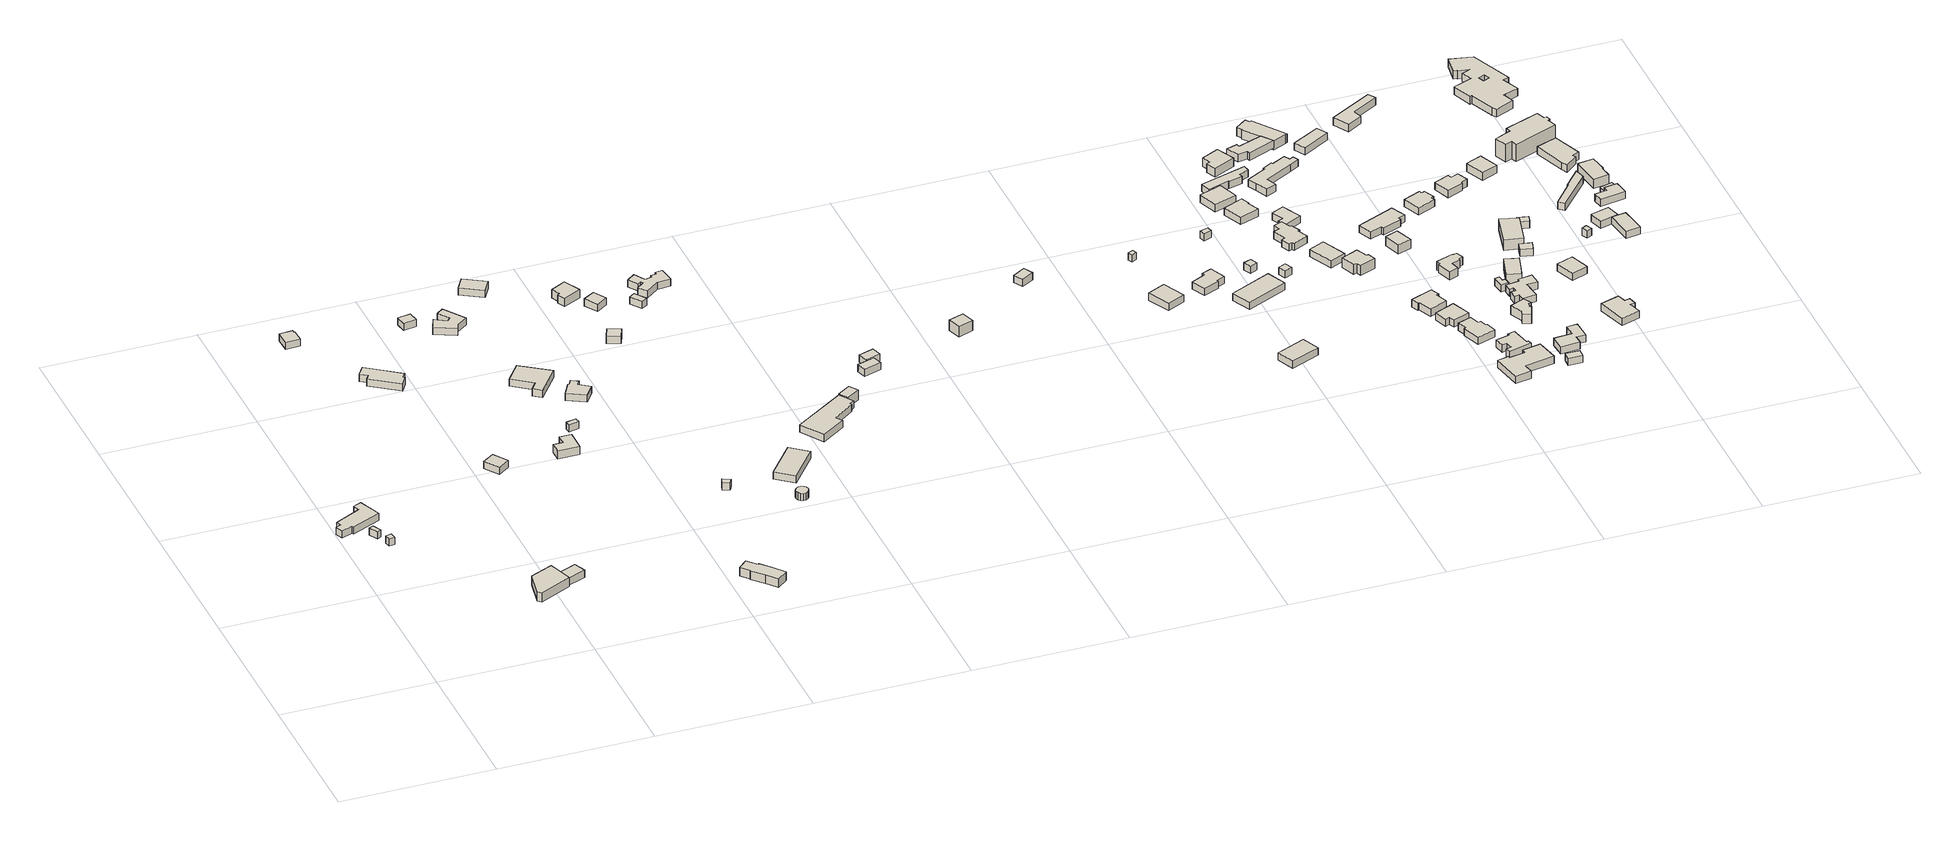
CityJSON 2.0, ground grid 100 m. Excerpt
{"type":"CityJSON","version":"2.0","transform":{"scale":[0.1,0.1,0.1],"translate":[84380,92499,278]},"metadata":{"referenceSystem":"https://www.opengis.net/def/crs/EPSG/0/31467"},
"CityObjects":{
"building1":{"type":"Building","geometry":[{"type":"Solid","lod":"1","boundaries":[[[[0,1,2,3,4,5,6,7,8,9]],[[8,10,11,9]],[[7,12,10,8]],[[6,13,12,7]],[[5,14,13,6]],[[4,15,14,5]],[[3,16,15,4]],[[2,17,16,3]],[[1,18,17,2]],[[0,19,18,1]],[[9,11,19,0]],[[10,12,13,14,15,16,17,18,19,11]]]]}]},
"building2":{"type":"Building","geometry":[{"type":"Solid","lod":"1","boundaries":[[[[20,21,22,23]],[[22,24,25,23]],[[21,26,24,22]],[[20,27,26,21]],[[23,25,27,20]],[[24,26,27,25]]]]}]},
"building3":{"type":"Building","geometry":[{"type":"Solid","lod":"1","boundaries":[[[[28,29,30,31]],[[30,32,33,31]],[[29,34,32,30]],[[28,35,34,29]],[[31,33,35,28]],[[32,34,35,33]]]]}]},
"building4":{"type":"Building","geometry":[{"type":"Solid","lod":"1","boundaries":[[[[36,37,38,39,40]],[[39,41,42,40]],[[38,43,41,39]],[[37,44,43,38]],[[36,45,44,37]],[[40,42,45,36]],[[41,43,44,45,42]]]]}]},
"building5":{"type":"Building","geometry":[{"type":"Solid","lod":"1","boundaries":[[[[46,47,48,49,50,51]],[[50,52,53,51]],[[49,54,52,50]],[[48,55,54,49]],[[47,56,55,48]],[[46,57,56,47]],[[51,53,57,46]],[[52,54,55,56,57,53]]]]}]},
"building6":{"type":"Building","geometry":[{"type":"Solid","lod":"1","boundaries":[[[[58,59,60,61,62,63]],[[62,64,65,63]],[[61,66,64,62]],[[60,67,66,61]],[[59,68,67,60]],[[58,69,68,59]],[[63,65,69,58]],[[64,66,67,68,69,65]]]]}]},
"building7":{"type":"Building","geometry":[{"type":"Solid","lod":"1","boundaries":[[[[70,71,72,73,74,75,76,77]],[[76,78,79,77]],[[75,80,78,76]],[[74,81,80,75]],[[73,82,81,74]],[[72,83,82,73]],[[71,84,83,72]],[[70,85,84,71]],[[77,79,85,70]],[[78,80,81,82,83,84,85,79]]]]}]},
"building8":{"type":"Building","geometry":[{"type":"Solid","lod":"1","boundaries":[[[[86,87,88,89]],[[88,90,91,89]],[[87,92,90,88]],[[86,93,92,87]],[[89,91,93,86]],[[90,92,93,91]]]]}]},
"building9":{"type":"Building","geometry":[{"type":"Solid","lod":"1","boundaries":[[[[94,95,96,97]],[[96,98,99,97]],[[95,100,98,96]],[[94,101,100,95]],[[97,99,101,94]],[[98,100,101,99]]]]}]},
"building10":{"type":"Building","geometry":[{"type":"Solid","lod":"1","boundaries":[[[[102,103,104,105,106,107]],[[106,108,109,107]],[[105,110,108,106]],[[104,111,110,105]],[[103,112,111,104]],[[102,113,112,103]],[[107,109,113,102]],[[108,110,111,112,113,109]]]]}]},
"building11":{"type":"Building","geometry":[{"type":"Solid","lod":"1","boundaries":[[[[114,115,116,117,118,119,120,121,122]],[[121,123,124,122]],[[120,125,123,121]],[[119,126,125,120]],[[118,127,126,119]],[[117,128,127,118]],[[116,129,128,117]],[[115,130,129,116]],[[114,131,130,115]],[[122,124,131,114]],[[123,125,126,127,128,129,130,131,124]]]]}]},
"building12":{"type":"Building","geometry":[{"type":"Solid","lod":"1","boundaries":[[[[132,133,134,135]],[[134,136,137,135]],[[133,138,136,134]],[[132,139,138,133]],[[135,137,139,132]],[[136,138,139,137]]]]}]},
"building13":{"type":"Building","geometry":[{"type":"Solid","lod":"1","boundaries":[[[[140,141,142,143,144,145,146,147,148,149]],[[148,150,151,149]],[[147,152,150,148]],[[146,153,152,147]],[[145,154,153,146]],[[144,155,154,145]],[[143,156,155,144]],[[142,157,156,143]],[[141,158,157,142]],[[140,159,158,141]],[[149,151,159,140]],[[150,152,153,154,155,156,157,158,159,151]]]]}]},
"building14":{"type":"Building","geometry":[{"type":"Solid","lod":"1","boundaries":[[[[160,161,162,163,164,165]],[[164,166,167,165]],[[163,168,166,164]],[[162,169,168,163]],[[161,170,169,162]],[[160,171,170,161]],[[165,167,171,160]],[[166,168,169,170,171,167]]]]}]},
"building15":{"type":"Building","geometry":[{"type":"Solid","lod":"1","boundaries":[[[[172,173,174,175,176,177,178,179]],[[178,180,181,179]],[[177,182,180,178]],[[176,183,182,177]],[[175,184,183,176]],[[174,185,184,175]],[[173,186,185,174]],[[172,187,186,173]],[[179,181,187,172]],[[180,182,183,184,185,186,187,181]]]]}]},
"building16":{"type":"Building","geometry":[{"type":"Solid","lod":"1","boundaries":[[[[188,189,190,191]],[[190,192,193,191]],[[189,194,192,190]],[[188,195,194,189]],[[191,193,195,188]],[[192,194,195,193]]]]}]},
"building17":{"type":"Building","geometry":[{"type":"Solid","lod":"1","boundaries":[[[[196,197,198,199]],[[198,200,201,199]],[[197,202,200,198]],[[196,203,202,197]],[[199,201,203,196]],[[200,202,203,201]]]]}]},
"building18":{"type":"Building","geometry":[{"type":"Solid","lod":"1","boundaries":[[[[204,205,206,207]],[[206,208,209,207]],[[205,210,208,206]],[[204,211,210,205]],[[207,209,211,204]],[[208,210,211,209]]]]}]},
"building19":{"type":"Building","geometry":[{"type":"Solid","lod":"1","boundaries":[[[[212,213,214,215,216,217]],[[216,218,219,217]],[[215,220,218,216]],[[214,221,220,215]],[[213,222,221,214]],[[212,223,222,213]],[[217,219,223,212]],[[218,220,221,222,223,219]]]]}]},
"building20":{"type":"Building","geometry":[{"type":"Solid","lod":"1","boundaries":[[[[224,225,226,227,228,229,230,231,232,233,234,235,236,237]],[[236,238,239,237]],[[235,240,238,236]],[[234,241,240,235]],[[233,242,241,234]],[[232,243,242,233]],[[231,244,243,232]],[[230,245,244,231]],[[229,246,245,230]],[[228,247,246,229]],[[227,248,247,228]],[[226,249,248,227]],[[225,250,249,226]],[[224,251,250,225]],[[237,239,251,224]],[[238,240,241,242,243,244,245,246,247,248,249,250,251,239]]]]}]},
"building21":{"type":"Building","geometry":[{"type":"Solid","lod":"1","boundaries":[[[[252,253,254,255]],[[254,256,257,255]],[[253,258,256,254]],[[252,259,258,253]],[[255,257,259,252]],[[256,258,259,257]]]]}]},
"building22":{"type":"Building","geometry":[{"type":"Solid","lod":"1","boundaries":[[[[260,261,262,263]],[[262,264,265,263]],[[261,266,264,262]],[[260,267,266,261]],[[263,265,267,260]],[[264,266,267,265]]]]}]},
"building23":{"type":"Building","geometry":[{"type":"Solid","lod":"1","boundaries":[[[[268,269,270,271]],[[270,272,273,271]],[[269,274,272,270]],[[268,275,274,269]],[[271,273,275,268]],[[272,274,275,273]]]]}]},
"building24":{"type":"Building","geometry":[{"type":"Solid","lod":"1","boundaries":[[[[276,277,278,279,280,281,282,283,284,285,286,287,288,289,290]],[[289,291,292,290]],[[288,293,291,289]],[[287,294,293,288]],[[286,295,294,287]],[[285,296,295,286]],[[284,297,296,285]],[[283,298,297,284]],[[282,299,298,283]],[[281,300,299,282]],[[280,301,300,281]],[[279,302,301,280]],[[278,303,302,279]],[[277,304,303,278]],[[276,305,304,277]],[[290,292,305,276]],[[291,293,294,295,296,297,298,299,300,301,302,303,304,305,292]]]]}]},
"building25":{"type":"Building","geometry":[{"type":"Solid","lod":"1","boundaries":[[[[306,307,308,309,310,311,312,313]],[[312,314,315,313]],[[311,316,314,312]],[[310,317,316,311]],[[309,318,317,310]],[[308,319,318,309]],[[307,320,319,308]],[[306,321,320,307]],[[313,315,321,306]],[[314,316,317,318,319,320,321,315]]]]}]},
"building26":{"type":"Building","geometry":[{"type":"Solid","lod":"1","boundaries":[[[[322,323,324,325]],[[324,326,327,325]],[[323,328,326,324]],[[322,329,328,323]],[[325,327,329,322]],[[326,328,329,327]]]]}]},
"building27":{"type":"Building","geometry":[{"type":"Solid","lod":"1","boundaries":[[[[330,331,332,333]],[[332,334,335,333]],[[331,336,334,332]],[[330,337,336,331]],[[333,335,337,330]],[[334,336,337,335]]]]}]},
"building28":{"type":"Building","geometry":[{"type":"Solid","lod":"1","boundaries":[[[[338,339,340,341]],[[340,342,343,341]],[[339,344,342,340]],[[338,345,344,339]],[[341,343,345,338]],[[342,344,345,343]]]]}]},
"building29":{"type":"Building","geometry":[{"type":"Solid","lod":"1","boundaries":[[[[346,347,348,349]],[[348,350,351,349]],[[347,352,350,348]],[[346,353,352,347]],[[349,351,353,346]],[[350,352,353,351]]]]}]},
"building30":{"type":"Building","geometry":[{"type":"Solid","lod":"1","boundaries":[[[[354,355,356,357]],[[356,358,359,357]],[[355,360,358,356]],[[354,361,360,355]],[[357,359,361,354]],[[358,360,361,359]]]]}]},
"building31":{"type":"Building","geometry":[{"type":"Solid","lod":"1","boundaries":[[[[362,363,364,365]],[[364,366,367,365]],[[363,368,366,364]],[[362,369,368,363]],[[365,367,369,362]],[[366,368,369,367]]]]}]},
"building32":{"type":"Building","geometry":[{"type":"Solid","lod":"1","boundaries":[[[[370,371,372,373]],[[372,374,375,373]],[[371,376,374,372]],[[370,377,376,371]],[[373,375,377,370]],[[374,376,377,375]]]]}]},
"building33":{"type":"Building","geometry":[{"type":"Solid","lod":"1","boundaries":[[[[378,379,380,381]],[[380,382,383,381]],[[379,384,382,380]],[[378,385,384,379]],[[381,383,385,378]],[[382,384,385,383]]]]}]},
"building34":{"type":"Building","geometry":[{"type":"Solid","lod":"1","boundaries":[[[[386,387,388,389,390,391,392,393]],[[392,394,395,393]],[[391,396,394,392]],[[390,397,396,391]],[[389,398,397,390]],[[388,399,398,389]],[[387,400,399,388]],[[386,401,400,387]],[[393,395,401,386]],[[394,396,397,398,399,400,401,395]]]]}]},
"building35":{"type":"Building","geometry":[{"type":"Solid","lod":"1","boundaries":[[[[402,403,404,405]],[[404,406,407,405]],[[403,408,406,404]],[[402,409,408,403]],[[405,407,409,402]],[[406,408,409,407]]]]}]},
"building36":{"type":"Building","geometry":[{"type":"Solid","lod":"1","boundaries":[[[[410,411,412,413]],[[412,414,415,413]],[[411,416,414,412]],[[410,417,416,411]],[[413,415,417,410]],[[414,416,417,415]]]]}]},
"building37":{"type":"Building","geometry":[{"type":"Solid","lod":"1","boundaries":[[[[418,419,420,421]],[[420,422,423,421]],[[419,424,422,420]],[[418,425,424,419]],[[421,423,425,418]],[[422,424,425,423]]]]}]},
"building38":{"type":"Building","geometry":[{"type":"Solid","lod":"1","boundaries":[[[[426,427,428,429]],[[428,430,431,429]],[[427,432,430,428]],[[426,433,432,427]],[[429,431,433,426]],[[430,432,433,431]]]]}]},
"building39":{"type":"Building","geometry":[{"type":"Solid","lod":"1","boundaries":[[[[434,435,436,437]],[[436,438,439,437]],[[435,440,438,436]],[[434,441,440,435]],[[437,439,441,434]],[[438,440,441,439]]]]}]},
"building40":{"type":"Building","geometry":[{"type":"Solid","lod":"1","boundaries":[[[[442,443,444,445,446,447]],[[446,448,449,447]],[[445,450,448,446]],[[444,451,450,445]],[[443,452,451,444]],[[442,453,452,443]],[[447,449,453,442]],[[448,450,451,452,453,449]]]]}]},
"building41":{"type":"Building","geometry":[{"type":"Solid","lod":"1","boundaries":[[[[454,455,456,457,458,459,460,461,462,463,464,465,466,467]],[[466,468,469,467]],[[465,470,468,466]],[[464,471,470,465]],[[463,472,471,464]],[[462,473,472,463]],[[461,474,473,462]],[[460,475,474,461]],[[459,476,475,460]],[[458,477,476,459]],[[457,478,477,458]],[[456,479,478,457]],[[455,480,479,456]],[[454,481,480,455]],[[467,469,481,454]],[[468,470,471,472,473,474,475,476,477,478,479,480,481,469]]]]}]},
"building42":{"type":"Building","geometry":[{"type":"Solid","lod":"1","boundaries":[[[[482,483,484,485]],[[484,486,487,485]],[[483,488,486,484]],[[482,489,488,483]],[[485,487,489,482]],[[486,488,489,487]]]]}]},
"building43":{"type":"Building","geometry":[{"type":"Solid","lod":"1","boundaries":[[[[490,491,492,493,494,495,496,497]],[[496,498,499,497]],[[495,500,498,496]],[[494,501,500,495]],[[493,502,501,494]],[[492,503,502,493]],[[491,504,503,492]],[[490,505,504,491]],[[497,499,505,490]],[[498,500,501,502,503,504,505,499]]]]}]},
"building44":{"type":"Building","geometry":[{"type":"Solid","lod":"1","boundaries":[[[[506,507,508,509,510,511,512,513]],[[512,514,515,513]],[[511,516,514,512]],[[510,517,516,511]],[[509,518,517,510]],[[508,519,518,509]],[[507,520,519,508]],[[506,521,520,507]],[[513,515,521,506]],[[514,516,517,518,519,520,521,515]]]]}]},
"building45":{"type":"Building","geometry":[{"type":"Solid","lod":"1","boundaries":[[[[522,523,524,525,526,527]],[[526,528,529,527]],[[525,530,528,526]],[[524,531,530,525]],[[523,532,531,524]],[[522,533,532,523]],[[527,529,533,522]],[[528,530,531,532,533,529]]]]}]},
"building46":{"type":"Building","geometry":[{"type":"Solid","lod":"1","boundaries":[[[[534,535,536,537,538,539,540,541]],[[540,542,543,541]],[[539,544,542,540]],[[538,545,544,539]],[[537,546,545,538]],[[536,547,546,537]],[[535,548,547,536]],[[534,549,548,535]],[[541,543,549,534]],[[542,544,545,546,547,548,549,543]]]]}]},
"building47":{"type":"Building","geometry":[{"type":"Solid","lod":"1","boundaries":[[[[550,551,552,553,554,555,556,557,558,559]],[[558,560,561,559]],[[557,562,560,558]],[[556,563,562,557]],[[555,564,563,556]],[[554,565,564,555]],[[553,566,565,554]],[[552,567,566,553]],[[551,568,567,552]],[[550,569,568,551]],[[559,561,569,550]],[[560,562,563,564,565,566,567,568,569,561]]]]}]},
"building48":{"type":"Building","geometry":[{"type":"Solid","lod":"1","boundaries":[[[[570,571,572,573,574,575]],[[574,576,577,575]],[[573,578,576,574]],[[572,579,578,573]],[[571,580,579,572]],[[570,581,580,571]],[[575,577,581,570]],[[576,578,579,580,581,577]]]]}]},
"building49":{"type":"Building","geometry":[{"type":"Solid","lod":"1","boundaries":[[[[582,583,584,585,586,587,588,589,590,591]],[[590,592,593,591]],[[589,594,592,590]],[[588,595,594,589]],[[587,596,595,588]],[[586,597,596,587]],[[585,598,597,586]],[[584,599,598,585]],[[583,600,599,584]],[[582,601,600,583]],[[591,593,601,582]],[[592,594,595,596,597,598,599,600,601,593]]]]}]},
"building50":{"type":"Building","geometry":[{"type":"Solid","lod":"1","boundaries":[[[[602,603,604,605,606,607]],[[606,608,609,607]],[[605,610,608,606]],[[604,611,610,605]],[[603,612,611,604]],[[602,613,612,603]],[[607,609,613,602]],[[608,610,611,612,613,609]]]]}]},
"building51":{"type":"Building","geometry":[{"type":"Solid","lod":"1","boundaries":[[[[614,615,616,617,618,619,620,621,622,623,624,625,626]],[[625,627,628,626]],[[624,629,627,625]],[[623,630,629,624]],[[622,631,630,623]],[[621,632,631,622]],[[620,633,632,621]],[[619,634,633,620]],[[618,635,634,619]],[[617,636,635,618]],[[616,637,636,617]],[[615,638,637,616]],[[614,639,638,615]],[[626,628,639,614]],[[627,629,630,631,632,633,634,635,636,637,638,639,628]]]]}]},
"building52":{"type":"Building","geometry":[{"type":"Solid","lod":"1","boundaries":[[[[640,641,642,643,644,645,646,647,648,649,650,651,652,653]],[[652,654,655,653]],[[651,656,654,652]],[[650,657,656,651]],[[649,658,657,650]],[[648,659,658,649]],[[647,660,659,648]],[[646,661,660,647]],[[645,662,661,646]],[[644,663,662,645]],[[643,664,663,644]],[[642,665,664,643]],[[641,666,665,642]],[[640,667,666,641]],[[653,655,667,640]],[[654,656,657,658,659,660,661,662,663,664,665,666,667,655]]]]}]},
"building53":{"type":"Building","geometry":[{"type":"Solid","lod":"1","boundaries":[[[[668,669,670,671,672,673,674,675]],[[674,676,677,675]],[[673,678,676,674]],[[672,679,678,673]],[[671,680,679,672]],[[670,681,680,671]],[[669,682,681,670]],[[668,683,682,669]],[[675,677,683,668]],[[676,678,679,680,681,682,683,677]]]]}]},
"building54":{"type":"Building","geometry":[{"type":"Solid","lod":"1","boundaries":[[[[684,685,686,687]],[[686,688,689,687]],[[685,690,688,686]],[[684,691,690,685]],[[687,689,691,684]],[[688,690,691,689]]]]}]},
"building55":{"type":"Building","geometry":[{"type":"Solid","lod":"1","boundaries":[[[[692,693,694,695]],[[694,696,697,695]],[[693,698,696,694]],[[692,699,698,693]],[[695,697,699,692]],[[696,698,699,697]]]]}]},
"building56":{"type":"Building","geometry":[{"type":"Solid","lod":"1","boundaries":[[[[700,701,702,703,704,705,706,707,708]],[[707,709,710,708]],[[706,711,709,707]],[[705,712,711,706]],[[704,713,712,705]],[[703,714,713,704]],[[702,715,714,703]],[[701,716,715,702]],[[700,717,716,701]],[[708,710,717,700]],[[709,711,712,713,714,715,716,717,710]]]]}]},
"building57":{"type":"Building","geometry":[{"type":"Solid","lod":"1","boundaries":[[[[718,719,720,721,722,723,724,725]],[[724,726,727,725]],[[723,728,726,724]],[[722,729,728,723]],[[721,730,729,722]],[[720,731,730,721]],[[719,732,731,720]],[[718,733,732,719]],[[725,727,733,718]],[[726,728,729,730,731,732,733,727]]]]}]},
"building58":{"type":"Building","geometry":[{"type":"Solid","lod":"1","boundaries":[[[[734,735,736,737,738,739,740,741,742,743,744,745]],[[744,746,747,745]],[[743,748,746,744]],[[742,749,748,743]],[[741,750,749,742]],[[740,751,750,741]],[[739,752,751,740]],[[738,753,752,739]],[[737,754,753,738]],[[736,755,754,737]],[[735,756,755,736]],[[734,757,756,735]],[[745,747,757,734]],[[746,748,749,750,751,752,753,754,755,756,757,747]]]]}]},
"building59":{"type":"Building","geometry":[{"type":"Solid","lod":"1","boundaries":[[[[758,759,760,761,762,763,764,765]],[[764,766,767,765]],[[763,768,766,764]],[[762,769,768,763]],[[761,770,769,762]],[[760,771,770,761]],[[759,772,771,760]],[[758,773,772,759]],[[765,767,773,758]],[[766,768,769,770,771,772,773,767]]]]}]},
"building60":{"type":"Building","geometry":[{"type":"Solid","lod":"1","boundaries":[[[[774,775,776,777,778,779,780,781,782]],[[781,783,784,782]],[[780,785,783,781]],[[779,786,785,780]],[[778,787,786,779]],[[777,788,787,778]],[[776,789,788,777]],[[775,790,789,776]],[[774,791,790,775]],[[782,784,791,774]],[[783,785,786,787,788,789,790,791,784]]]]}]},
"building61":{"type":"Building","geometry":[{"type":"Solid","lod":"1","boundaries":[[[[792,793,794,795,796,797]],[[796,798,799,797]],[[795,800,798,796]],[[794,801,800,795]],[[793,802,801,794]],[[792,803,802,793]],[[797,799,803,792]],[[798,800,801,802,803,799]]]]}]},
"building62":{"type":"Building","geometry":[{"type":"Solid","lod":"1","boundaries":[[[[804,805,806,807,808,809,810,811,812,813,814,815,816,817]],[[816,818,819,817]],[[815,820,818,816]],[[814,821,820,815]],[[813,822,821,814]],[[812,823,822,813]],[[811,824,823,812]],[[810,825,824,811]],[[809,826,825,810]],[[808,827,826,809]],[[807,828,827,808]],[[806,829,828,807]],[[805,830,829,806]],[[804,831,830,805]],[[817,819,831,804]],[[818,820,821,822,823,824,825,826,827,828,829,830,831,819]]]]}]},
"building63":{"type":"Building","geometry":[{"type":"Solid","lod":"1","boundaries":[[[[832,833,834,835]],[[834,836,837,835]],[[833,838,836,834]],[[832,839,838,833]],[[835,837,839,832]],[[836,838,839,837]]]]}]},
"building64":{"type":"Building","geometry":[{"type":"Solid","lod":"1","boundaries":[[[[840,841,842,843]],[[842,844,845,843]],[[841,846,844,842]],[[840,847,846,841]],[[843,845,847,840]],[[844,846,847,845]]]]}]},
"building65":{"type":"Building","geometry":[{"type":"Solid","lod":"1","boundaries":[[[[848,849,850,851,852,853,854,855]],[[854,856,857,855]],[[853,858,856,854]],[[852,859,858,853]],[[851,860,859,852]],[[850,861,860,851]],[[849,862,861,850]],[[848,863,862,849]],[[855,857,863,848]],[[856,858,859,860,861,862,863,857]]]]}]},
"building66":{"type":"Building","geometry":[{"type":"Solid","lod":"1","boundaries":[[[[864,865,866,867,868,869,870,871]],[[870,872,873,871]],[[869,874,872,870]],[[868,875,874,869]],[[867,876,875,868]],[[866,877,876,867]],[[865,878,877,866]],[[864,879,878,865]],[[871,873,879,864]],[[872,874,875,876,877,878,879,873]]]]}]},
"building67":{"type":"Building","geometry":[{"type":"Solid","lod":"1","boundaries":[[[[880,881,882,883]],[[882,884,885,883]],[[881,886,884,882]],[[880,887,886,881]],[[883,885,887,880]],[[884,886,887,885]]]]}]},
"building68":{"type":"Building","geometry":[{"type":"Solid","lod":"1","boundaries":[[[[888,889,890,891]],[[890,892,893,891]],[[889,894,892,890]],[[888,895,894,889]],[[891,893,895,888]],[[892,894,895,893]]]]}]},
"building69":{"type":"Building","geometry":[{"type":"Solid","lod":"1","boundaries":[[[[896,897,898,899]],[[898,900,901,899]],[[897,902,900,898]],[[896,903,902,897]],[[899,901,903,896]],[[900,902,903,901]]]]}]},
"building70":{"type":"Building","geometry":[{"type":"Solid","lod":"1","boundaries":[[[[904,905,906,907,908,909,910,911]],[[910,912,913,911]],[[909,914,912,910]],[[908,915,914,909]],[[907,916,915,908]],[[906,917,916,907]],[[905,918,917,906]],[[904,919,918,905]],[[911,913,919,904]],[[912,914,915,916,917,918,919,913]]]]}]},
"building71":{"type":"Building","geometry":[{"type":"Solid","lod":"1","boundaries":[[[[920,921,922,923,924,925]],[[924,926,927,925]],[[923,928,926,924]],[[922,929,928,923]],[[921,930,929,922]],[[920,931,930,921]],[[925,927,931,920]],[[926,928,929,930,931,927]]]]}]},
"building72":{"type":"Building","geometry":[{"type":"Solid","lod":"1","boundaries":[[[[932,933,934,935]],[[934,936,937,935]],[[933,938,936,934]],[[932,939,938,933]],[[935,937,939,932]],[[936,938,939,937]]]]}]},
"building73":{"type":"Building","geometry":[{"type":"Solid","lod":"1","boundaries":[[[[940,941,942,943]],[[942,944,945,943]],[[941,946,944,942]],[[940,947,946,941]],[[943,945,947,940]],[[944,946,947,945]]]]}]},
"building74":{"type":"Building","geometry":[{"type":"Solid","lod":"1","boundaries":[[[[948,949,950,951]],[[950,952,953,951]],[[949,954,952,950]],[[948,955,954,949]],[[951,953,955,948]],[[952,954,955,953]]]]}]},
"building75":{"type":"Building","geometry":[{"type":"Solid","lod":"1","boundaries":[[[[956,957,958,959]],[[958,960,961,959]],[[957,962,960,958]],[[956,963,962,957]],[[959,961,963,956]],[[960,962,963,961]]]]}]},
"building76":{"type":"Building","geometry":[{"type":"Solid","lod":"1","boundaries":[[[[964,965,966,967]],[[966,968,969,967]],[[965,970,968,966]],[[964,971,970,965]],[[967,969,971,964]],[[968,970,971,969]]]]}]},
"building77":{"type":"Building","geometry":[{"type":"Solid","lod":"1","boundaries":[[[[972,973,974,975,976,977]],[[976,978,979,977]],[[975,980,978,976]],[[974,981,980,975]],[[973,982,981,974]],[[972,983,982,973]],[[977,979,983,972]],[[978,980,981,982,983,979]]]]}]},
"building78":{"type":"Building","geometry":[{"type":"Solid","lod":"1","boundaries":[[[[984,985,986,987,988,989,990,991,992,993,994,995,996,997,998,999]],[[998,1000,1001,999]],[[997,1002,1000,998]],[[996,1003,1002,997]],[[995,1004,1003,996]],[[994,1005,1004,995]],[[993,1006,1005,994]],[[992,1007,1006,993]],[[991,1008,1007,992]],[[990,1009,1008,991]],[[989,1010,1009,990]],[[988,1011,1010,989]],[[987,1012,1011,988]],[[986,1013,1012,987]],[[985,1014,1013,986]],[[984,1015,1014,985]],[[999,1001,1015,984]],[[1000,1002,1003,1004,1005,1006,1007,1008,1009,1010,1011,1012,1013,1014,1015,1001]]]]}]},
"building79":{"type":"Building","geometry":[{"type":"Solid","lod":"1","boundaries":[[[[1016,1017,1018,1019,1020,1021]],[[1020,1022,1023,1021]],[[1019,1024,1022,1020]],[[1018,1025,1024,1019]],[[1017,1026,1025,1018]],[[1016,1027,1026,1017]],[[1021,1023,1027,1016]],[[1022,1024,1025,1026,1027,1023]]]]}]},
"building80":{"type":"Building","geometry":[{"type":"Solid","lod":"1","boundaries":[[[[1028,1029,1030,1031,1032,1033,1034]],[[1033,1035,1036,1034]],[[1032,1037,1035,1033]],[[1031,1038,1037,1032]],[[1030,1039,1038,1031]],[[1029,1040,1039,1030]],[[1028,1041,1040,1029]],[[1034,1036,1041,1028]],[[1035,1037,1038,1039,1040,1041,1036]]]]}]},
"building81":{"type":"Building","geometry":[{"type":"Solid","lod":"1","boundaries":[[[[1042,1043,1044,1045]],[[1044,1046,1047,1045]],[[1043,1048,1046,1044]],[[1042,1049,1048,1043]],[[1045,1047,1049,1042]],[[1046,1048,1049,1047]]]]}]},
"building82":{"type":"Building","geometry":[{"type":"Solid","lod":"1","boundaries":[[[[1050,1051,1052,1053,1054,1055]],[[1054,1056,1057,1055]],[[1053,1058,1056,1054]],[[1052,1059,1058,1053]],[[1051,1060,1059,1052]],[[1050,1061,1060,1051]],[[1055,1057,1061,1050]],[[1056,1058,1059,1060,1061,1057]]]]}]},
"building83":{"type":"Building","geometry":[{"type":"Solid","lod":"1","boundaries":[[[[1062,1063,1064,1065,1066,1067,1068,1069,1070,1071,1072,1073,1074,1075,1076,1077,1078,1079,1080],[1081,1082,1083,1084]],[[1079,1085,1086,1080]],[[1078,1087,1085,1079]],[[1077,1088,1087,1078]],[[1076,1089,1088,1077]],[[1075,1090,1089,1076]],[[1074,1091,1090,1075]],[[1073,1092,1091,1074]],[[1072,1093,1092,1073]],[[1071,1094,1093,1072]],[[1070,1095,1094,1071]],[[1069,1096,1095,1070]],[[1068,1097,1096,1069]],[[1067,1098,1097,1068]],[[1066,1099,1098,1067]],[[1065,1100,1099,1066]],[[1064,1101,1100,1065]],[[1063,1102,1101,1064]],[[1062,1103,1102,1063]],[[1080,1086,1103,1062]],[[1083,1104,1105,1084]],[[1082,1106,1104,1083]],[[1081,1107,1106,1082]],[[1084,1105,1107,1081]],[[1085,1087,1088,1089,1090,1091,1092,1093,1094,1095,1096,1097,1098,1099,1100,1101,1102,1103,1086],[1104,1106,1107,1105]]]]}]}
},
"vertices":[
[201,1832,58],[28,1748,58],[42,1715,58],[7,1702,58],[28,1653,58],[98,1679,58],[105,1667,58],[297,1753,58],[236,1899,58],[184,1876,58],[236,1899,8],[184,1876,8],[297,1753,8],[105,1667,8],[98,1679,8],[28,1653,8],[7,1702,8],[42,1715,8],[28,1748,8],[201,1832,8],
[243,1577,61],[215,1634,61],[186,1620,61],[218,1563,61],[186,1620,11],[218,1563,11],[215,1634,11],[243,1577,11],
[292,1474,61],[284,1515,61],[247,1507,61],[254,1467,61],[247,1507,11],[254,1467,11],[284,1515,11],[292,1474,11],
[848,480,148],[1057,582,148],[1002,738,148],[855,673,148],[825,500,148],[855,673,85],[825,500,85],[1002,738,85],[1057,582,85],[848,480,85],
[240,3158,418],[333,3163,418],[329,3240,418],[322,3240,418],[321,3260,418],[235,3256,418],[321,3260,368],[235,3256,368],[322,3240,368],[329,3240,368],[333,3163,368],[240,3158,368],
[1211,733,70],[1179,811,70],[1051,758,70],[1059,741,70],[1040,734,70],[1068,675,70],[1040,734,20],[1068,675,20],[1059,741,20],[1051,758,20],[1179,811,20],[1211,733,20],
[797,2643,383],[586,2796,383],[542,2732,383],[588,2699,383],[567,2669,383],[745,2542,383],[786,2602,383],[773,2610,383],[786,2602,333],[773,2610,333],[745,2542,333],[567,2669,333],[588,2699,333],[542,2732,333],[586,2796,333],[797,2643,333],
[1113,1746,246],[1048,1840,246],[973,1788,246],[1038,1694,246],[973,1788,196],[1038,1694,196],[1048,1840,196],[1113,1746,196],
[1031,3071,449],[1019,3137,449],[936,3126,449],[946,3058,449],[936,3126,399],[946,3058,399],[1019,3137,399],[1031,3071,399],
[1518,1763,326],[1441,1763,326],[1441,1698,326],[1377,1699,326],[1377,1623,326],[1517,1622,326],[1377,1623,271],[1517,1622,271],[1377,1699,271],[1441,1698,271],[1441,1763,271],[1518,1763,271],
[1171,3087,449],[1222,3014,449],[1201,2990,449],[1124,3035,449],[1092,2958,449],[1227,2891,449],[1240,2929,449],[1313,2979,449],[1215,3119,449],[1313,2979,399],[1215,3119,399],[1240,2929,399],[1227,2891,399],[1092,2958,399],[1124,3035,399],[1201,2990,399],[1222,3014,399],[1171,3087,399],
[1526,1868,347],[1532,1834,347],[1597,1850,347],[1589,1880,347],[1597,1850,297],[1589,1880,297],[1532,1834,297],[1526,1868,297],
[2123,233,211],[2117,228,211],[2061,288,211],[2003,234,211],[2051,182,211],[2048,179,211],[2117,104,211],[2176,37,211],[2243,95,211],[2184,167,211],[2243,95,151],[2184,167,151],[2176,37,151],[2117,104,151],[2048,179,151],[2051,182,151],[2003,234,151],[2061,288,151],[2117,228,151],[2123,233,151],
[1439,2207,395],[1490,2170,395],[1625,2345,395],[1439,2473,395],[1348,2352,395],[1476,2257,395],[1348,2352,345],[1476,2257,345],[1439,2473,345],[1625,2345,345],[1490,2170,345],[1439,2207,345],
[1655,2166,400],[1648,2170,400],[1600,2084,400],[1714,2021,400],[1772,2100,400],[1704,2149,400],[1724,2178,400],[1677,2204,400],[1724,2178,350],[1677,2204,350],[1704,2149,350],[1772,2100,350],[1714,2021,350],[1600,2084,350],[1648,2170,350],[1655,2166,350],
[1510,3183,474],[1561,3269,474],[1421,3351,474],[1370,3265,474],[1421,3351,424],[1370,3265,424],[1561,3269,424],[1510,3183,424],
[2298,1311,106],[2284,1272,106],[2330,1254,106],[2348,1291,106],[2330,1254,56],[2348,1291,56],[2284,1272,56],[2298,1311,56],
[2145,2584,422],[2063,2617,422],[2033,2543,422],[2115,2510,422],[2033,2543,372],[2115,2510,372],[2063,2617,372],[2145,2584,372],
[1917,2930,479],[2032,2986,479],[1977,3097,479],[1879,3044,479],[1905,2988,479],[1891,2980,479],[1905,2988,422],[1891,2980,422],[1879,3044,422],[1977,3097,422],[2032,2986,422],[1917,2930,422],
[2668,880,230],[2656,892,230],[2639,899,230],[2622,897,230],[2606,888,230],[2596,873,230],[2594,856,230],[2600,839,230],[2612,826,230],[2628,820,230],[2646,821,230],[2661,830,230],[2671,845,230],[2673,863,230],[2671,845,180],[2673,863,180],[2661,830,180],[2646,821,180],[2628,820,180],[2612,826,180],[2600,839,180],[2594,856,180],[2596,873,180],[2606,888,180],[2622,897,180],[2639,899,180],[2656,892,180],[2668,880,180],
[2115,2976,446],[2042,2932,446],[2094,2848,446],[2166,2893,446],[2094,2848,396],[2166,2893,396],[2042,2932,396],[2115,2976,396],
[2658,1023,221],[2833,1240,221],[2721,1330,221],[2547,1113,221],[2721,1330,171],[2547,1113,171],[2833,1240,171],[2658,1023,171],
[2339,2888,441],[2303,2863,441],[2353,2789,441],[2390,2814,441],[2353,2789,391],[2390,2814,391],[2303,2863,391],[2339,2888,391],
[2423,2886,440],[2510,2951,440],[2597,2962,440],[2583,3064,440],[2537,3058,440],[2539,3041,440],[2499,3035,440],[2501,3019,440],[2454,3008,440],[2410,3079,440],[2356,3037,440],[2399,2976,440],[2419,2991,440],[2430,2975,440],[2381,2939,440],[2430,2975,390],[2381,2939,390],[2419,2991,390],[2399,2976,390],[2356,3037,390],[2410,3079,390],[2454,3008,390],[2501,3019,390],[2499,3035,390],[2539,3041,390],[2537,3058,390],[2583,3064,390],[2597,2962,390],[2510,2951,390],[2423,2886,390],
[3221,1586,252],[3215,1596,252],[3247,1617,252],[3187,1707,252],[2856,1488,252],[2955,1337,252],[3111,1440,252],[3082,1484,252],[3111,1440,202],[3082,1484,202],[2955,1337,202],[2856,1488,202],[3187,1707,202],[3247,1617,202],[3215,1596,202],[3221,1586,202],
[3270,1762,260],[3187,1707,260],[3224,1651,260],[3307,1706,260],[3224,1651,189],[3307,1706,189],[3187,1707,189],[3270,1762,189],
[3460,1999,189],[3575,2035,189],[3555,2098,189],[3441,2063,189],[3555,2098,139],[3441,2063,139],[3575,2035,139],[3460,1999,139],
[3608,2136,181],[3588,2199,181],[3489,2168,181],[3509,2105,181],[3489,2168,131],[3509,2105,131],[3588,2199,131],[3608,2136,131],
[4111,2143,253],[4209,2177,253],[4180,2263,253],[4081,2229,253],[4180,2263,181],[4081,2229,181],[4209,2177,181],[4111,2143,181],
[4647,2643,183],[4680,2584,183],[4760,2632,183],[4727,2693,183],[4760,2632,133],[4727,2693,133],[4680,2584,133],[4647,2643,133],
[5362,1696,462],[5292,1843,462],[5173,1786,462],[5244,1639,462],[5173,1786,412],[5244,1639,412],[5292,1843,412],[5362,1696,412],
[5292,2364,382],[5257,2348,382],[5271,2320,382],[5305,2337,382],[5271,2320,332],[5305,2337,332],[5257,2348,332],[5292,2364,332],
[5631,831,520],[5681,716,520],[5871,799,520],[5821,914,520],[5871,799,470],[5821,914,470],[5681,716,470],[5631,831,470],
[5610,1899,462],[5543,1870,462],[5550,1851,462],[5459,1808,462],[5502,1714,462],[5605,1759,462],[5602,1768,462],[5656,1794,462],[5602,1768,412],[5656,1794,412],[5605,1759,412],[5502,1714,412],[5459,1808,412],[5550,1851,412],[5543,1870,412],[5610,1899,412],
[5904,1722,469],[5635,1599,469],[5693,1471,469],[5962,1594,469],[5693,1471,419],[5962,1594,419],[5635,1599,419],[5904,1722,419],
[5833,1936,432],[5856,1885,432],[5904,1906,432],[5884,1956,432],[5904,1906,382],[5884,1956,382],[5856,1885,382],[5833,1936,382],
[5728,2393,399],[5740,2357,399],[5793,2374,399],[5782,2410,399],[5793,2374,349],[5782,2410,349],[5740,2357,349],[5728,2393,349],
[6047,1815,449],[5999,1792,449],[6019,1742,449],[6070,1765,449],[6019,1742,399],[6070,1765,399],[5999,1792,399],[6047,1815,399],
[5999,2770,427],[5852,2718,427],[5898,2591,427],[6047,2639,427],[5898,2591,373],[6047,2639,373],[5852,2718,373],[5999,2770,373],
[6117,2448,430],[6082,2529,430],[6089,2532,430],[6065,2588,430],[5933,2530,430],[5989,2402,430],[5933,2530,380],[5989,2402,380],[6065,2588,380],[6089,2532,380],[6082,2529,380],[6117,2448,380],
[6268,2031,462],[6236,2100,462],[6248,2105,462],[6220,2165,462],[6212,2161,462],[6181,2227,462],[6125,2204,462],[6142,2160,462],[6101,2143,462],[6136,2056,462],[6114,2045,462],[6140,1988,462],[6161,1998,462],[6168,1984,462],[6161,1998,412],[6168,1984,412],[6140,1988,412],[6114,2045,412],[6136,2056,412],[6101,2143,412],[6142,2160,412],[6125,2204,412],[6181,2227,412],[6212,2161,412],[6220,2165,412],[6248,2105,412],[6236,2100,412],[6268,2031,412],
[6227,1879,470],[6301,1716,470],[6404,1763,470],[6330,1926,470],[6404,1763,420],[6330,1926,420],[6301,1716,420],[6227,1879,420],
[6224,2901,405],[6215,2942,405],[5913,2852,405],[5935,2786,405],[6073,2828,405],[6075,2822,405],[6166,2848,405],[6160,2872,405],[6166,2848,355],[6160,2872,355],[6075,2822,355],[6073,2828,355],[5935,2786,355],[5913,2852,355],[6215,2942,355],[6224,2901,355],
[6466,1724,504],[6355,1676,504],[6393,1584,504],[6416,1592,504],[6429,1560,504],[6534,1601,504],[6513,1654,504],[6501,1651,504],[6513,1654,435],[6501,1651,435],[6534,1601,435],[6429,1560,435],[6416,1592,435],[6393,1584,435],[6355,1676,435],[6466,1724,435],
[6203,2223,438],[6319,2280,438],[6256,2409,438],[6177,2370,438],[6215,2293,438],[6178,2275,438],[6215,2293,388],[6178,2275,388],[6177,2370,388],[6256,2409,388],[6319,2280,388],[6203,2223,388],
[6753,985,533],[6721,1063,533],[6735,1069,533],[6711,1127,533],[6567,1070,533],[6588,1024,533],[6596,1027,533],[6635,937,533],[6596,1027,479],[6635,937,479],[6588,1024,479],[6567,1070,479],[6711,1127,479],[6735,1069,479],[6721,1063,479],[6753,985,479],
[6782,208,583],[6822,6,583],[6927,27,583],[6913,93,583],[7110,131,583],[7080,281,583],[6960,258,583],[6965,230,583],[6858,209,583],[6855,222,583],[6858,209,533],[6855,222,533],[6965,230,533],[6960,258,533],[7080,281,533],[7110,131,533],[6913,93,533],[6927,27,533],[6822,6,533],[6782,208,533],
[6827,809,539],[6776,933,539],[6643,876,539],[6675,791,539],[6702,802,539],[6721,767,539],[6702,802,489],[6721,767,489],[6675,791,489],[6643,876,489],[6776,933,489],[6827,809,489],
[6897,558,557],[6875,628,557],[6867,626,557],[6852,672,557],[6833,668,557],[6810,733,557],[6721,701,557],[6745,639,557],[6733,636,557],[6778,517,557],[6733,636,506],[6778,517,506],[6745,639,506],[6721,701,506],[6810,733,506],[6833,668,506],[6852,672,506],[6867,626,506],[6875,628,506],[6897,558,506],
[6049,2983,405],[6189,3050,405],[6132,3170,405],[6017,3115,405],[6043,3060,405],[6018,3048,405],[6043,3060,344],[6018,3048,344],[6017,3115,344],[6132,3170,344],[6189,3050,344],[6049,2983,344],
[6877,317,574],[6887,283,574],[7038,322,574],[7030,349,574],[7019,346,574],[6993,460,574],[6991,477,574],[6944,462,574],[6948,450,574],[6856,428,574],[6871,363,574],[6903,371,574],[6914,325,574],[6903,371,523],[6914,325,523],[6871,363,523],[6856,428,523],[6948,450,523],[6944,462,523],[6991,477,523],[6993,460,523],[7019,346,523],[7030,349,523],[7038,322,523],[6887,283,523],[6877,317,523],
[6285,2739,422],[6471,2841,422],[6530,2876,422],[6513,2911,422],[6485,2898,422],[6465,2936,422],[6376,2887,422],[6368,2897,422],[6306,2861,422],[6312,2852,422],[6180,2779,422],[6209,2723,422],[6244,2643,422],[6313,2674,422],[6244,2643,372],[6313,2674,372],[6209,2723,372],[6180,2779,372],[6312,2852,372],[6306,2861,372],[6368,2897,372],[6376,2887,372],[6465,2936,372],[6485,2898,372],[6513,2911,372],[6530,2876,372],[6471,2841,372],[6285,2739,372],
[6470,3122,419],[6415,3194,419],[6255,3136,419],[6250,3158,419],[6177,3135,419],[6220,3057,419],[6282,3067,419],[6291,3048,419],[6282,3067,366],[6291,3048,366],[6220,3057,366],[6177,3135,366],[6250,3158,366],[6255,3136,366],[6415,3194,366],[6470,3122,366],
[7276,137,580],[7185,139,580],[7183,84,580],[7273,81,580],[7183,84,530],[7273,81,530],[7185,139,530],[7276,137,530],
[6762,1833,503],[6678,1802,503],[6716,1693,503],[6805,1721,503],[6716,1693,439],[6805,1721,439],[6678,1802,439],[6762,1833,439],
[7168,695,575],[7175,725,575],[7192,732,575],[7165,783,575],[7068,742,575],[7106,658,575],[7097,629,575],[7149,608,575],[7180,689,575],[7149,608,511],[7180,689,511],[7097,629,511],[7106,658,511],[7068,742,511],[7165,783,511],[7192,732,511],[7175,725,511],[7168,695,511],
[6590,2008,475],[6628,1918,475],[6706,1949,475],[6715,1932,475],[6841,1985,475],[6835,2001,475],[6881,2018,475],[6835,2115,475],[6881,2018,425],[6835,2115,425],[6835,2001,425],[6841,1985,425],[6715,1932,425],[6706,1949,425],[6628,1918,425],[6590,2008,425],
[6947,1307,522],[6932,1363,522],[6989,1385,522],[6988,1398,522],[7015,1409,522],[6997,1458,522],[6970,1452,522],[6967,1458,522],[6854,1415,522],[6864,1386,522],[6854,1383,522],[6888,1284,522],[6854,1383,464],[6888,1284,464],[6864,1386,464],[6854,1415,464],[6967,1458,464],[6970,1452,464],[6997,1458,464],[7015,1409,464],[6988,1398,464],[6989,1385,464],[6932,1363,464],[6947,1307,464],
[7287,389,591],[7292,308,591],[7173,301,591],[7179,200,591],[7303,207,591],[7300,266,591],[7363,269,591],[7356,393,591],[7363,269,541],[7356,393,541],[7300,266,541],[7303,207,541],[7179,200,541],[7173,301,541],[7292,308,541],[7287,389,541],
[6391,3392,416],[6318,3338,416],[6341,3306,416],[6334,3300,416],[6470,3122,416],[6561,3161,416],[6571,3167,416],[6422,3373,416],[6412,3366,416],[6422,3373,354],[6412,3366,354],[6571,3167,354],[6561,3161,354],[6470,3122,354],[6334,3300,354],[6341,3306,354],[6318,3338,354],[6391,3392,354],
[7146,1088,525],[7140,1125,525],[7110,1120,525],[7122,1042,525],[7170,1050,525],[7164,1091,525],[7170,1050,475],[7164,1091,475],[7122,1042,475],[7110,1120,475],[7140,1125,475],[7146,1088,475],
[7171,975,531],[7175,946,531],[7142,942,531],[7147,889,531],[7180,896,531],[7186,854,531],[7275,865,531],[7260,982,531],[7332,988,531],[7324,1068,531],[7232,1055,531],[7233,1034,531],[7142,1023,531],[7148,972,531],[7142,1023,481],[7148,972,481],[7233,1034,481],[7232,1055,481],[7324,1068,481],[7332,988,481],[7260,982,481],[7275,865,481],[7186,854,481],[7180,896,481],[7147,889,481],[7142,942,481],[7175,946,481],[7171,975,481],
[7313,1246,544],[7225,1272,544],[7178,1111,544],[7266,1085,544],[7178,1111,473],[7266,1085,473],[7225,1272,473],[7313,1246,473],
[6757,3162,415],[6577,3060,415],[6617,2989,415],[6797,3091,415],[6617,2989,365],[6797,3091,365],[6577,3060,365],[6757,3162,365],
[7109,2142,477],[7078,2212,477],[7059,2203,477],[7050,2222,477],[6935,2172,477],[6983,2060,477],[7103,2110,477],[7092,2133,477],[7103,2110,427],[7092,2133,427],[6983,2060,427],[6935,2172,427],[7050,2222,427],[7059,2203,427],[7078,2212,427],[7109,2142,427],
[7686,579,598],[7562,540,598],[7623,349,598],[7747,388,598],[7721,470,598],[7752,475,598],[7739,531,598],[7704,522,598],[7739,531,548],[7704,522,548],[7752,475,548],[7721,470,548],[7747,388,548],[7623,349,548],[7562,540,548],[7686,579,548],
[7449,1376,501],[7465,1437,501],[7388,1453,501],[7373,1393,501],[7388,1453,451],[7373,1393,451],[7465,1437,451],[7449,1376,451],
[7418,1451,538],[7470,1662,538],[7351,1693,538],[7300,1472,538],[7351,1693,461],[7300,1472,461],[7470,1662,461],[7418,1451,461],
[7504,1117,539],[7551,988,539],[7658,1027,539],[7612,1156,539],[7658,1027,489],[7612,1156,489],[7551,988,489],[7504,1117,489],
[7212,2167,479],[7317,2211,479],[7315,2225,479],[7359,2244,479],[7328,2318,479],[7278,2296,479],[7268,2321,479],[7169,2278,479],[7268,2321,429],[7169,2278,429],[7278,2296,429],[7328,2318,429],[7359,2244,429],[7315,2225,429],[7317,2211,429],[7212,2167,429],
[6884,3222,424],[6941,3119,424],[7042,3178,424],[7022,3235,424],[7194,3335,424],[7163,3382,424],[7194,3335,372],[7163,3382,372],[7022,3235,372],[7042,3178,372],[6941,3119,372],[6884,3222,372],
[7538,1673,494],[7549,1716,494],[7481,1734,494],[7469,1688,494],[7481,1734,444],[7469,1688,444],[7549,1716,444],[7538,1673,444],
[7519,2441,484],[7415,2397,484],[7469,2271,484],[7573,2315,484],[7469,2271,428],[7573,2315,428],[7415,2397,428],[7519,2441,428],
[7805,1501,485],[7824,1463,485],[7857,1479,485],[7839,1518,485],[7857,1479,435],[7839,1518,435],[7824,1463,435],[7805,1501,435],
[8027,1648,490],[7906,1615,490],[7930,1523,490],[8052,1556,490],[7930,1523,440],[8052,1556,440],[7906,1615,440],[8027,1648,440],
[7987,1489,529],[8013,1315,529],[8108,1329,529],[8082,1503,529],[8108,1329,479],[8082,1503,479],[8013,1315,479],[7987,1489,479],
[7891,1972,483],[7895,1968,483],[7771,1819,483],[7808,1787,483],[8009,2024,483],[7992,2091,483],[8009,2024,433],[7992,2091,433],[7808,1787,433],[7771,1819,433],[7895,1968,433],[7891,1972,433],
[7731,2407,539],[8023,2522,539],[8000,2579,539],[8004,2581,539],[8014,2593,539],[8004,2617,539],[7990,2619,539],[7986,2618,539],[7964,2674,539],[7736,2585,539],[7749,2552,539],[7687,2528,539],[7688,2525,539],[7639,2506,539],[7671,2425,539],[7717,2443,539],[7671,2425,416],[7717,2443,416],[7639,2506,416],[7688,2525,416],[7687,2528,416],[7749,2552,416],[7736,2585,416],[7964,2674,416],[7986,2618,416],[7990,2619,416],[8004,2617,416],[8014,2593,416],[8004,2581,416],[8000,2579,416],[8023,2522,416],[7731,2407,416],
[8005,1721,507],[8173,1748,507],[8157,1846,507],[8071,1832,507],[8076,1800,507],[7994,1786,507],[8076,1800,457],[7994,1786,457],[8071,1832,457],[8157,1846,457],[8173,1748,457],[8005,1721,457],
[7997,2450,496],[7862,2400,496],[7937,2192,496],[7959,2152,496],[8036,2218,496],[8024,2237,496],[8070,2258,496],[8024,2237,444],[8070,2258,444],[8036,2218,444],[7959,2152,444],[7937,2192,444],[7862,2400,444],[7997,2450,444],
[8075,1833,482],[8158,1856,482],[8145,1903,482],[8062,1880,482],[8145,1903,432],[8062,1880,432],[8158,1856,432],[8075,1833,432],
[8129,2022,513],[8135,2023,513],[8117,2136,513],[8012,2120,513],[8042,1929,513],[8141,1945,513],[8042,1929,448],[8141,1945,448],[8012,2120,448],[8117,2136,448],[8135,2023,448],[8129,2022,448],
[7657,3246,448],[7708,3116,448],[7722,3121,448],[7789,2959,448],[7806,2930,448],[7929,2984,448],[7900,3057,448],[7915,3065,448],[8002,3098,448],[7954,3209,448],[7993,3227,448],[7879,3507,448],[7730,3536,448],[7710,3405,448],[7737,3404,448],[7736,3395,448],[7810,3388,448],[7751,3362,448],[7783,3294,448],[7886,3262,448],[7842,3243,448],[7825,3283,448],[7869,3302,448],[7751,3362,392],[7783,3294,392],[7810,3388,392],[7736,3395,392],[7737,3404,392],[7710,3405,392],[7730,3536,392],[7879,3507,392],[7993,3227,392],[7954,3209,392],[8002,3098,392],[7915,3065,392],[7900,3057,392],[7929,2984,392],[7806,2930,392],[7789,2959,392],[7722,3121,392],[7708,3116,392],[7657,3246,392],[7825,3283,392],[7869,3302,392],[7842,3243,392],[7886,3262,392]
]}
